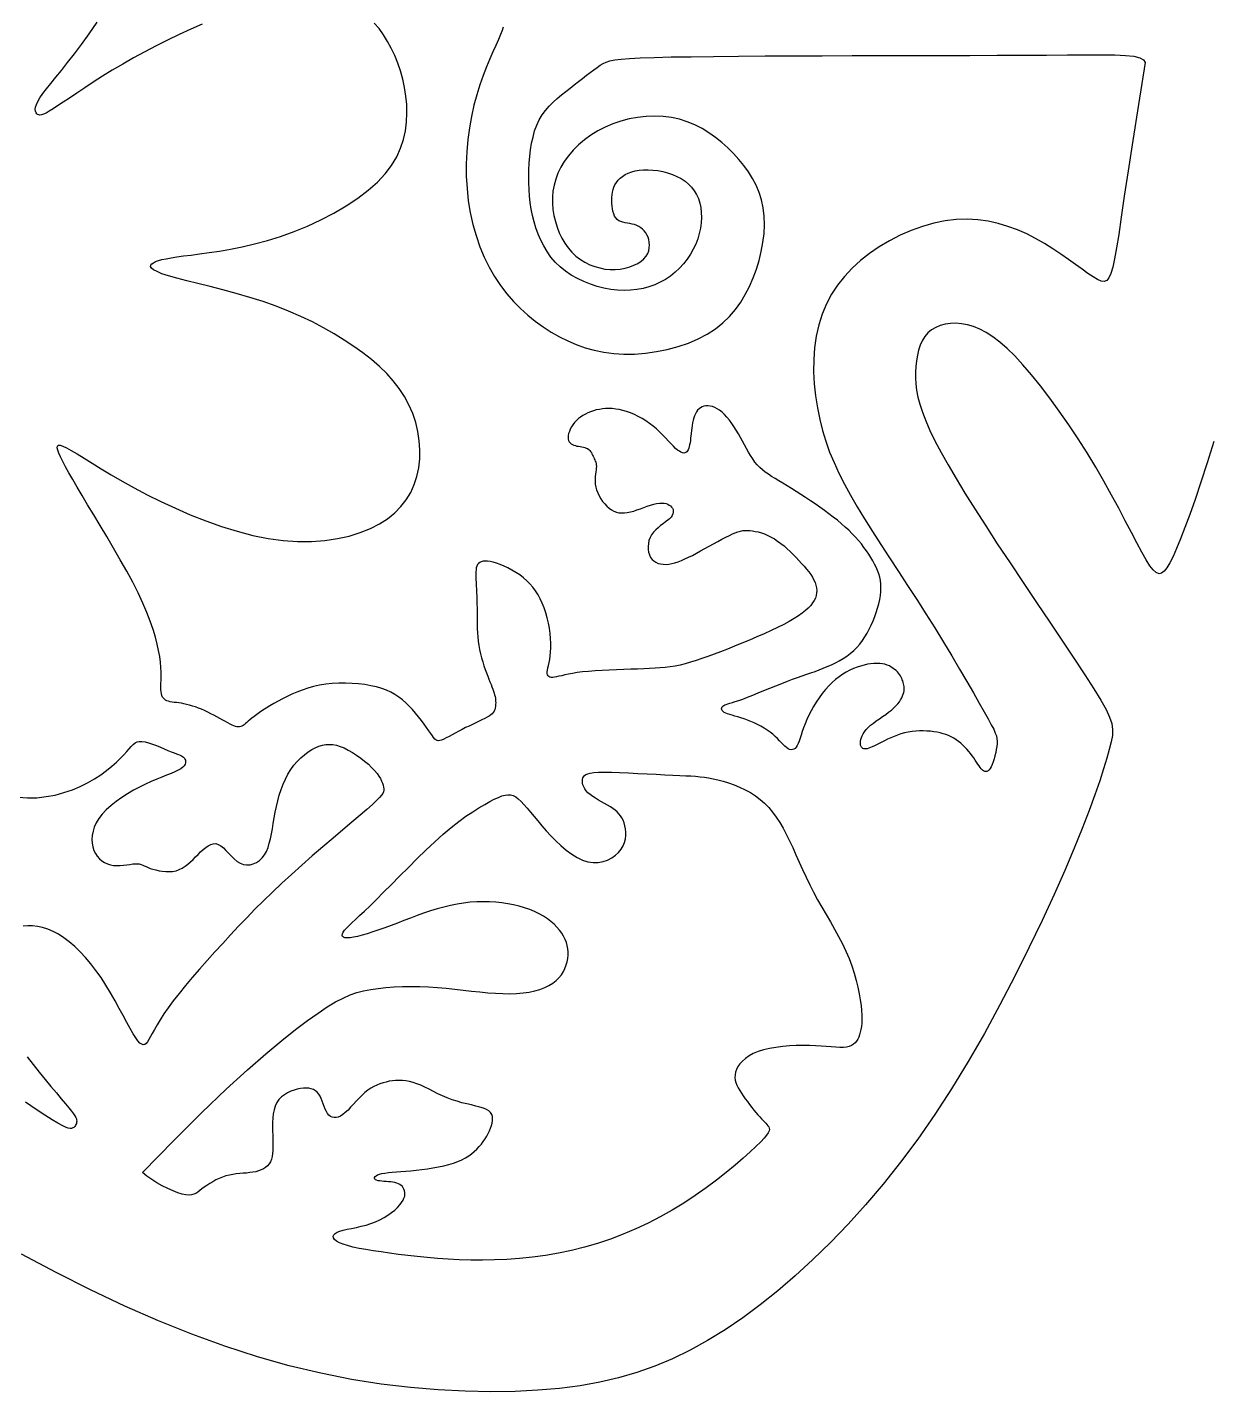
# Paper-space layout 'Layout1' of a CAD drawing. Header units: millimetres. Extents: x 76 to 198, y 127 to 164.
# Drawn here: x 91.36 to 101.45, y 126.83 to 138.44 of the extents above; entities that cross this region are included whole.
import ezdxf

# ---------------------------------------------------------------- set-up
doc = ezdxf.new("R2010")
doc.units = ezdxf.units.MM

psp = doc.layouts.get("Layout1")

# ---------------------------------------------------------------- linework, layer by layer
for points in [[(92.845, 138.468), (92.749, 138.425), (92.651, 138.379), (92.552, 138.332), (92.454, 138.282), (92.357, 138.231), (92.262, 138.18), (92.17, 138.128), (92.082, 138.075), (91.998, 138.024), (91.92, 137.974), (91.847, 137.926), (91.779, 137.881), (91.718, 137.839), (91.664, 137.803), (91.617, 137.771), (91.578, 137.746), (91.545, 137.726), (91.519, 137.711), (91.498, 137.701), (91.481, 137.696), (91.467, 137.694), (91.457, 137.695), (91.447, 137.699), (91.439, 137.705), (91.433, 137.714), (91.429, 137.726), (91.427, 137.742), (91.43, 137.76), (91.437, 137.783), (91.449, 137.809), (91.467, 137.84), (91.491, 137.876), (91.522, 137.916), (91.559, 137.962), (91.601, 138.015), (91.649, 138.074), (91.701, 138.14), (91.759, 138.214), (91.82, 138.295), (91.886, 138.385), (91.954, 138.483)], [(100.865, 138.141), (100.807, 137.784), (100.759, 137.478), (100.719, 137.219), (100.687, 137.003), (100.66, 136.824), (100.639, 136.679), (100.62, 136.563), (100.604, 136.47), (100.588, 136.399), (100.572, 136.345), (100.556, 136.308), (100.537, 136.286), (100.515, 136.278), (100.489, 136.282), (100.458, 136.295), (100.421, 136.318), (100.378, 136.347), (100.329, 136.383), (100.273, 136.423), (100.213, 136.466), (100.148, 136.51), (100.08, 136.556), (100.008, 136.6), (99.933, 136.643), (99.857, 136.682), (99.778, 136.717), (99.697, 136.747), (99.613, 136.772), (99.528, 136.791), (99.44, 136.803), (99.35, 136.808), (99.258, 136.805), (99.163, 136.794), (99.067, 136.774), (98.971, 136.747), (98.875, 136.712), (98.781, 136.672), (98.69, 136.625), (98.603, 136.573), (98.52, 136.517), (98.443, 136.456), (98.372, 136.391), (98.307, 136.321), (98.249, 136.247), (98.198, 136.169), (98.154, 136.087), (98.117, 136), (98.088, 135.909), (98.067, 135.813), (98.053, 135.714), (98.046, 135.613), (98.045, 135.51), (98.05, 135.407), (98.061, 135.304), (98.077, 135.203), (98.097, 135.105), (98.121, 135.01), (98.149, 134.918), (98.181, 134.827), (98.219, 134.737), (98.26, 134.646), (98.307, 134.554), (98.359, 134.459), (98.416, 134.361), (98.479, 134.258), (98.546, 134.151), (98.617, 134.041), (98.691, 133.927), (98.767, 133.811), (98.844, 133.692), (98.922, 133.572), (98.999, 133.451), (99.075, 133.33), (99.148, 133.21), (99.219, 133.092), (99.286, 132.98), (99.348, 132.874), (99.404, 132.777), (99.453, 132.691), (99.495, 132.617), (99.53, 132.556), (99.556, 132.507), (99.576, 132.468), (99.59, 132.436), (99.599, 132.411), (99.604, 132.388), (99.606, 132.368), (99.605, 132.346), (99.602, 132.322), (99.598, 132.297), (99.593, 132.27), (99.587, 132.243), (99.58, 132.216), (99.572, 132.191), (99.564, 132.169), (99.555, 132.149), (99.546, 132.134), (99.537, 132.122), (99.528, 132.114), (99.519, 132.109), (99.509, 132.108), (99.5, 132.109), (99.49, 132.114), (99.481, 132.121), (99.471, 132.131), (99.462, 132.142), (99.452, 132.156), (99.441, 132.171), (99.431, 132.188), (99.419, 132.205), (99.407, 132.224), (99.394, 132.242), (99.38, 132.261), (99.365, 132.28), (99.349, 132.298), (99.332, 132.316), (99.314, 132.333), (99.296, 132.349), (99.277, 132.365), (99.257, 132.379), (99.236, 132.392), (99.215, 132.403), (99.193, 132.414), (99.17, 132.423), (99.146, 132.43), (99.121, 132.437), (99.095, 132.443), (99.067, 132.447), (99.038, 132.451), (99.008, 132.453), (98.977, 132.454), (98.946, 132.454), (98.914, 132.452), (98.882, 132.449), (98.85, 132.444), (98.819, 132.438), (98.788, 132.429), (98.758, 132.419), (98.729, 132.408), (98.701, 132.395), (98.674, 132.383), (98.648, 132.37), (98.624, 132.358), (98.602, 132.347), (98.581, 132.336), (98.562, 132.327), (98.544, 132.319), (98.528, 132.312), (98.514, 132.307), (98.501, 132.303), (98.49, 132.301), (98.479, 132.301), (98.471, 132.302), (98.463, 132.305), (98.457, 132.309), (98.451, 132.316), (98.448, 132.323), (98.445, 132.332), (98.443, 132.343), (98.443, 132.355), (98.444, 132.368), (98.447, 132.382), (98.451, 132.397), (98.457, 132.413), (98.466, 132.43), (98.477, 132.447), (98.491, 132.465), (98.509, 132.483), (98.529, 132.502), (98.553, 132.52), (98.578, 132.539), (98.605, 132.558), (98.631, 132.576), (98.658, 132.595), (98.683, 132.614), (98.706, 132.632), (98.727, 132.65), (98.745, 132.668), (98.761, 132.686), (98.774, 132.703), (98.785, 132.72), (98.794, 132.736), (98.801, 132.752), (98.807, 132.767), (98.811, 132.781), (98.814, 132.795), (98.815, 132.808), (98.815, 132.82), (98.814, 132.832), (98.813, 132.844), (98.81, 132.856), (98.807, 132.867), (98.803, 132.879), (98.799, 132.89), (98.795, 132.901), (98.789, 132.912), (98.783, 132.923), (98.775, 132.934), (98.767, 132.945), (98.757, 132.956), (98.746, 132.967), (98.734, 132.978), (98.72, 132.988), (98.705, 132.998), (98.689, 133.007), (98.67, 133.014), (98.651, 133.021), (98.63, 133.025), (98.607, 133.028), (98.582, 133.029), (98.557, 133.028), (98.53, 133.025), (98.502, 133.021), (98.474, 133.014), (98.444, 133.006), (98.414, 132.996), (98.384, 132.984), (98.354, 132.97), (98.323, 132.954), (98.293, 132.936), (98.262, 132.915), (98.232, 132.892), (98.203, 132.866), (98.174, 132.838), (98.146, 132.806), (98.118, 132.773), (98.092, 132.737), (98.068, 132.7), (98.044, 132.662), (98.023, 132.624), (98.004, 132.587), (97.987, 132.55), (97.972, 132.514), (97.96, 132.48), (97.949, 132.448), (97.939, 132.419), (97.931, 132.392), (97.922, 132.368), (97.914, 132.346), (97.906, 132.329), (97.897, 132.315), (97.887, 132.305), (97.876, 132.298), (97.865, 132.295), (97.853, 132.294), (97.841, 132.297), (97.828, 132.303), (97.815, 132.312), (97.801, 132.324), (97.786, 132.338), (97.771, 132.353), (97.755, 132.371), (97.737, 132.389), (97.718, 132.407), (97.697, 132.426), (97.675, 132.444), (97.651, 132.462), (97.624, 132.478), (97.597, 132.494), (97.569, 132.509), (97.54, 132.522), (97.511, 132.535), (97.482, 132.546), (97.454, 132.556), (97.427, 132.565), (97.4, 132.573), (97.376, 132.58), (97.353, 132.587), (97.332, 132.593), (97.314, 132.599), (97.298, 132.605), (97.285, 132.612), (97.275, 132.619), (97.268, 132.627), (97.264, 132.635), (97.263, 132.643), (97.264, 132.651), (97.268, 132.658), (97.273, 132.665), (97.281, 132.671), (97.29, 132.676), (97.302, 132.68), (97.316, 132.685), (97.333, 132.69), (97.354, 132.696), (97.379, 132.704), (97.409, 132.713), (97.443, 132.725), (97.483, 132.74), (97.527, 132.758), (97.574, 132.777), (97.623, 132.797), (97.674, 132.818), (97.724, 132.839), (97.774, 132.859), (97.822, 132.877), (97.866, 132.894), (97.908, 132.909), (97.948, 132.923), (97.986, 132.936), (98.022, 132.949), (98.057, 132.961), (98.092, 132.974), (98.126, 132.987), (98.161, 133.001), (98.196, 133.016), (98.23, 133.033), (98.263, 133.051), (98.296, 133.07), (98.327, 133.091), (98.357, 133.114), (98.386, 133.138), (98.412, 133.165), (98.437, 133.193), (98.46, 133.223), (98.481, 133.254), (98.5, 133.287), (98.518, 133.321), (98.535, 133.355), (98.551, 133.391), (98.565, 133.427), (98.578, 133.463), (98.589, 133.499), (98.599, 133.536), (98.607, 133.571), (98.613, 133.606), (98.616, 133.64), (98.617, 133.673), (98.616, 133.704), (98.613, 133.734), (98.607, 133.763), (98.599, 133.792), (98.589, 133.819), (98.577, 133.847), (98.563, 133.874), (98.548, 133.902), (98.532, 133.93), (98.514, 133.958), (98.494, 133.987), (98.473, 134.016), (98.451, 134.045), (98.427, 134.074), (98.401, 134.103), (98.373, 134.132), (98.344, 134.161), (98.313, 134.189), (98.281, 134.217), (98.247, 134.246), (98.212, 134.274), (98.175, 134.302), (98.137, 134.329), (98.098, 134.357), (98.058, 134.385), (98.018, 134.413), (97.977, 134.44), (97.936, 134.466), (97.896, 134.492), (97.857, 134.517), (97.819, 134.54), (97.783, 134.562), (97.749, 134.582), (97.718, 134.601), (97.688, 134.619), (97.66, 134.638), (97.634, 134.656), (97.61, 134.675), (97.587, 134.696), (97.566, 134.718), (97.546, 134.742), (97.527, 134.769), (97.509, 134.797), (97.492, 134.826), (97.475, 134.857), (97.458, 134.888), (97.441, 134.919), (97.424, 134.951), (97.406, 134.982), (97.387, 135.013), (97.368, 135.043), (97.349, 135.071), (97.329, 135.098), (97.308, 135.123), (97.288, 135.145), (97.267, 135.165), (97.246, 135.182), (97.225, 135.195), (97.204, 135.206), (97.184, 135.213), (97.165, 135.218), (97.146, 135.22), (97.128, 135.22), (97.112, 135.217), (97.097, 135.212), (97.083, 135.204), (97.071, 135.194), (97.059, 135.182), (97.049, 135.168), (97.041, 135.153), (97.033, 135.136), (97.026, 135.117), (97.021, 135.097), (97.016, 135.075), (97.012, 135.053), (97.009, 135.031), (97.006, 135.009), (97.004, 134.986), (97.001, 134.964), (96.999, 134.944), (96.997, 134.924), (96.994, 134.905), (96.991, 134.888), (96.988, 134.873), (96.984, 134.859), (96.979, 134.847), (96.973, 134.837), (96.967, 134.828), (96.959, 134.823), (96.951, 134.819), (96.941, 134.818), (96.93, 134.82), (96.917, 134.825), (96.904, 134.833), (96.888, 134.844), (96.871, 134.858), (96.853, 134.876), (96.833, 134.897), (96.811, 134.92), (96.788, 134.945), (96.763, 134.971), (96.737, 134.997), (96.71, 135.023), (96.681, 135.047), (96.65, 135.071), (96.619, 135.092), (96.586, 135.112), (96.554, 135.13), (96.521, 135.146), (96.488, 135.16), (96.455, 135.172), (96.423, 135.181), (96.392, 135.188), (96.362, 135.193), (96.332, 135.196), (96.304, 135.197), (96.276, 135.197), (96.249, 135.194), (96.223, 135.19), (96.197, 135.185), (96.173, 135.178), (96.149, 135.17), (96.126, 135.161), (96.104, 135.15), (96.083, 135.138), (96.063, 135.125), (96.045, 135.111), (96.028, 135.095), (96.012, 135.077), (95.998, 135.059), (95.986, 135.04), (95.976, 135.021), (95.968, 135.002), (95.962, 134.984), (95.958, 134.967), (95.957, 134.951), (95.958, 134.937), (95.962, 134.925), (95.967, 134.914), (95.975, 134.905), (95.984, 134.898), (95.995, 134.891), (96.006, 134.886), (96.019, 134.882), (96.032, 134.878), (96.046, 134.876), (96.06, 134.873), (96.074, 134.871), (96.087, 134.868), (96.1, 134.865), (96.112, 134.861), (96.123, 134.856), (96.133, 134.849), (96.141, 134.841), (96.148, 134.832), (96.155, 134.822), (96.16, 134.812), (96.166, 134.801), (96.17, 134.791), (96.175, 134.78), (96.18, 134.77), (96.184, 134.76), (96.188, 134.75), (96.192, 134.74), (96.195, 134.73), (96.197, 134.718), (96.198, 134.705), (96.197, 134.691), (96.196, 134.675), (96.193, 134.658), (96.191, 134.64), (96.188, 134.62), (96.187, 134.599), (96.187, 134.576), (96.188, 134.553), (96.192, 134.529), (96.199, 134.504), (96.209, 134.479), (96.221, 134.454), (96.236, 134.429), (96.251, 134.406), (96.269, 134.385), (96.287, 134.365), (96.306, 134.348), (96.326, 134.335), (96.347, 134.324), (96.368, 134.316), (96.389, 134.311), (96.412, 134.309), (96.436, 134.309), (96.461, 134.312), (96.487, 134.317), (96.515, 134.325), (96.543, 134.334), (96.573, 134.344), (96.602, 134.355), (96.63, 134.366), (96.658, 134.375), (96.685, 134.383), (96.71, 134.389), (96.734, 134.392), (96.755, 134.393), (96.774, 134.392), (96.79, 134.388), (96.805, 134.383), (96.818, 134.376), (96.829, 134.368), (96.838, 134.358), (96.845, 134.348), (96.85, 134.337), (96.852, 134.326), (96.852, 134.314), (96.849, 134.301), (96.843, 134.288), (96.833, 134.274), (96.821, 134.26), (96.805, 134.246), (96.786, 134.232), (96.765, 134.217), (96.744, 134.201), (96.722, 134.183), (96.702, 134.165), (96.683, 134.145), (96.667, 134.123), (96.654, 134.1), (96.645, 134.075), (96.64, 134.049), (96.637, 134.023), (96.638, 133.998), (96.642, 133.974), (96.649, 133.951), (96.658, 133.931), (96.671, 133.914), (96.686, 133.9), (96.703, 133.889), (96.722, 133.88), (96.744, 133.875), (96.766, 133.872), (96.79, 133.871), (96.814, 133.873), (96.84, 133.878), (96.866, 133.884), (96.893, 133.893), (96.922, 133.904), (96.951, 133.917), (96.982, 133.932), (97.015, 133.948), (97.049, 133.966), (97.084, 133.985), (97.121, 134.005), (97.158, 134.026), (97.195, 134.046), (97.231, 134.066), (97.266, 134.085), (97.299, 134.102), (97.329, 134.117), (97.355, 134.13), (97.379, 134.14), (97.401, 134.148), (97.422, 134.154), (97.442, 134.158), (97.461, 134.16), (97.481, 134.16), (97.502, 134.159), (97.525, 134.156), (97.549, 134.152), (97.574, 134.147), (97.601, 134.139), (97.628, 134.13), (97.656, 134.118), (97.684, 134.104), (97.712, 134.088), (97.739, 134.07), (97.767, 134.05), (97.794, 134.028), (97.82, 134.004), (97.846, 133.98), (97.872, 133.955), (97.896, 133.929), (97.92, 133.904), (97.942, 133.879), (97.964, 133.855), (97.984, 133.831), (98.003, 133.807), (98.02, 133.784), (98.035, 133.761), (98.047, 133.738), (98.057, 133.716), (98.065, 133.694), (98.069, 133.672), (98.071, 133.65), (98.07, 133.628), (98.066, 133.607), (98.06, 133.585), (98.049, 133.564), (98.036, 133.543), (98.02, 133.521), (98, 133.5), (97.976, 133.478), (97.948, 133.456), (97.916, 133.433), (97.879, 133.41), (97.837, 133.386), (97.791, 133.361), (97.739, 133.335), (97.683, 133.308), (97.624, 133.281), (97.562, 133.254), (97.499, 133.227), (97.436, 133.2), (97.373, 133.175), (97.313, 133.15), (97.254, 133.128), (97.199, 133.106), (97.146, 133.087), (97.095, 133.069), (97.046, 133.052), (96.999, 133.038), (96.954, 133.025), (96.91, 133.015), (96.868, 133.006), (96.826, 132.999), (96.784, 132.994), (96.741, 132.99), (96.697, 132.987), (96.65, 132.985), (96.601, 132.983), (96.548, 132.981), (96.491, 132.979), (96.432, 132.977), (96.37, 132.975), (96.308, 132.972), (96.247, 132.969), (96.188, 132.966), (96.132, 132.961), (96.081, 132.956), (96.035, 132.95), (95.995, 132.944), (95.96, 132.937), (95.929, 132.93), (95.903, 132.924), (95.88, 132.919), (95.859, 132.914), (95.842, 132.911), (95.827, 132.91), (95.813, 132.91), (95.802, 132.912), (95.794, 132.917), (95.787, 132.923), (95.782, 132.932), (95.78, 132.943), (95.78, 132.956), (95.782, 132.972), (95.786, 132.991), (95.79, 133.012), (95.796, 133.036), (95.801, 133.063), (95.806, 133.093), (95.809, 133.125), (95.811, 133.161), (95.811, 133.2), (95.809, 133.241), (95.805, 133.284), (95.798, 133.328), (95.79, 133.372), (95.78, 133.416), (95.768, 133.459), (95.754, 133.501), (95.738, 133.54), (95.721, 133.577), (95.702, 133.612), (95.681, 133.645), (95.658, 133.676), (95.633, 133.705), (95.606, 133.732), (95.577, 133.758), (95.546, 133.781), (95.513, 133.803), (95.48, 133.823), (95.446, 133.841), (95.413, 133.856), (95.38, 133.87), (95.35, 133.881), (95.321, 133.889), (95.296, 133.895), (95.273, 133.898), (95.252, 133.899), (95.235, 133.898), (95.219, 133.894), (95.207, 133.888), (95.196, 133.88), (95.188, 133.869), (95.182, 133.857), (95.177, 133.842), (95.175, 133.826), (95.173, 133.808), (95.173, 133.788), (95.173, 133.766), (95.174, 133.742), (95.176, 133.717), (95.177, 133.69), (95.178, 133.661), (95.179, 133.632), (95.18, 133.601), (95.181, 133.569), (95.182, 133.536), (95.183, 133.502), (95.183, 133.468), (95.184, 133.433), (95.184, 133.397), (95.184, 133.362), (95.185, 133.326), (95.187, 133.29), (95.189, 133.254), (95.193, 133.218), (95.198, 133.182), (95.205, 133.146), (95.213, 133.111), (95.222, 133.076), (95.232, 133.042), (95.242, 133.009), (95.253, 132.978), (95.264, 132.948), (95.274, 132.921), (95.284, 132.895), (95.293, 132.871), (95.302, 132.849), (95.31, 132.829), (95.317, 132.81), (95.323, 132.792), (95.328, 132.776), (95.333, 132.76), (95.336, 132.746), (95.339, 132.732), (95.34, 132.719), (95.341, 132.706), (95.342, 132.694), (95.341, 132.683), (95.341, 132.672), (95.34, 132.661), (95.338, 132.651), (95.336, 132.641), (95.332, 132.631), (95.328, 132.621), (95.321, 132.611), (95.312, 132.601), (95.301, 132.591), (95.286, 132.581), (95.269, 132.57), (95.248, 132.559), (95.225, 132.548), (95.2, 132.536), (95.173, 132.523), (95.145, 132.51), (95.115, 132.496), (95.086, 132.482), (95.056, 132.466), (95.027, 132.451), (94.998, 132.435), (94.971, 132.42), (94.945, 132.406), (94.921, 132.394), (94.9, 132.384), (94.882, 132.376), (94.867, 132.372), (94.854, 132.37), (94.843, 132.372), (94.833, 132.377), (94.824, 132.385), (94.814, 132.397), (94.803, 132.413), (94.789, 132.433), (94.773, 132.456), (94.754, 132.483), (94.734, 132.512), (94.711, 132.542), (94.686, 132.574), (94.66, 132.605), (94.633, 132.636), (94.606, 132.666), (94.577, 132.694), (94.548, 132.719), (94.517, 132.742), (94.485, 132.764), (94.451, 132.783), (94.413, 132.8), (94.373, 132.815), (94.329, 132.828), (94.281, 132.839), (94.23, 132.848), (94.176, 132.855), (94.121, 132.859), (94.064, 132.861), (94.008, 132.861), (93.951, 132.858), (93.897, 132.852), (93.844, 132.843), (93.793, 132.831), (93.744, 132.818), (93.697, 132.802), (93.652, 132.785), (93.609, 132.767), (93.568, 132.748), (93.529, 132.728), (93.491, 132.708), (93.455, 132.688), (93.422, 132.668), (93.39, 132.649), (93.361, 132.63), (93.334, 132.612), (93.31, 132.594), (93.288, 132.578), (93.269, 132.563), (93.252, 132.549), (93.238, 132.537), (93.225, 132.525), (93.214, 132.516), (93.203, 132.507), (93.194, 132.5), (93.184, 132.495), (93.174, 132.491), (93.164, 132.489), (93.154, 132.489), (93.142, 132.49), (93.13, 132.493), (93.116, 132.497), (93.101, 132.504), (93.083, 132.512), (93.064, 132.522), (93.043, 132.533), (93.021, 132.546), (92.997, 132.559), (92.972, 132.573), (92.946, 132.587), (92.92, 132.601), (92.893, 132.614), (92.867, 132.627), (92.84, 132.638), (92.814, 132.649), (92.789, 132.658), (92.763, 132.666), (92.738, 132.674), (92.714, 132.68), (92.691, 132.685), (92.669, 132.689), (92.648, 132.692), (92.627, 132.695), (92.608, 132.697), (92.591, 132.7), (92.574, 132.703), (92.56, 132.706), (92.546, 132.71), (92.535, 132.716), (92.525, 132.723), (92.516, 132.732), (92.509, 132.742), (92.504, 132.755), (92.5, 132.77), (92.497, 132.788), (92.495, 132.808), (92.495, 132.831), (92.495, 132.857), (92.496, 132.887), (92.496, 132.919), (92.496, 132.955), (92.494, 132.995), (92.491, 133.039), (92.485, 133.086), (92.476, 133.138), (92.464, 133.193), (92.449, 133.253), (92.429, 133.318), (92.405, 133.388), (92.376, 133.462), (92.342, 133.542), (92.302, 133.628), (92.255, 133.719), (92.204, 133.814), (92.15, 133.911), (92.093, 134.01), (92.035, 134.107), (91.979, 134.203), (91.924, 134.294), (91.872, 134.379), (91.825, 134.458), (91.783, 134.529), (91.745, 134.594), (91.712, 134.651), (91.684, 134.702), (91.66, 134.747), (91.641, 134.785), (91.627, 134.817), (91.618, 134.843), (91.613, 134.863), (91.615, 134.877), (91.623, 134.884), (91.638, 134.884), (91.661, 134.877), (91.693, 134.862), (91.733, 134.84), (91.783, 134.811), (91.842, 134.774), (91.91, 134.732), (91.987, 134.685), (92.073, 134.633), (92.167, 134.579), (92.269, 134.522), (92.378, 134.464), (92.495, 134.406), (92.618, 134.349), (92.745, 134.294), (92.876, 134.242), (93.009, 134.194), (93.143, 134.153), (93.276, 134.118), (93.406, 134.092), (93.534, 134.075), (93.657, 134.066), (93.776, 134.067), (93.889, 134.075), (93.996, 134.09), (94.097, 134.112), (94.19, 134.141), (94.276, 134.175), (94.353, 134.215), (94.422, 134.259), (94.483, 134.309), (94.536, 134.363), (94.581, 134.421), (94.619, 134.484), (94.649, 134.55), (94.672, 134.62), (94.687, 134.693), (94.696, 134.768), (94.698, 134.845), (94.692, 134.923), (94.68, 135.002), (94.662, 135.079), (94.636, 135.155), (94.604, 135.228), (94.566, 135.299), (94.522, 135.367), (94.471, 135.432), (94.415, 135.494), (94.353, 135.555), (94.286, 135.614), (94.213, 135.671), (94.136, 135.726), (94.054, 135.78), (93.968, 135.833), (93.877, 135.885), (93.783, 135.934), (93.684, 135.981), (93.581, 136.026), (93.474, 136.068), (93.364, 136.107), (93.251, 136.143), (93.136, 136.177), (93.023, 136.207), (92.914, 136.235), (92.81, 136.261), (92.715, 136.284), (92.631, 136.306), (92.56, 136.326), (92.504, 136.344), (92.462, 136.362), (92.433, 136.377), (92.415, 136.392), (92.408, 136.405), (92.409, 136.417), (92.417, 136.428), (92.431, 136.438), (92.45, 136.447), (92.474, 136.456), (92.503, 136.464), (92.539, 136.471), (92.581, 136.479), (92.63, 136.487), (92.686, 136.495), (92.751, 136.503), (92.824, 136.513), (92.905, 136.524), (92.993, 136.537), (93.087, 136.553), (93.187, 136.572), (93.292, 136.597), (93.401, 136.626), (93.513, 136.661), (93.627, 136.703), (93.742, 136.75), (93.855, 136.803), (93.965, 136.86), (94.07, 136.922), (94.169, 136.987), (94.258, 137.054), (94.336, 137.123), (94.402, 137.194), (94.456, 137.266), (94.5, 137.339), (94.533, 137.412), (94.558, 137.486), (94.574, 137.561), (94.584, 137.635), (94.587, 137.709), (94.585, 137.783), (94.578, 137.856), (94.567, 137.929), (94.552, 137.999), (94.532, 138.069), (94.51, 138.136), (94.483, 138.2), (94.454, 138.262), (94.422, 138.321), (94.388, 138.377), (94.35, 138.429), (94.309, 138.477)], [(95.405, 138.443), (95.396, 138.413), (95.383, 138.378), (95.365, 138.336), (95.343, 138.287), (95.318, 138.232), (95.291, 138.171), (95.263, 138.104), (95.234, 138.03), (95.206, 137.952), (95.18, 137.867), (95.156, 137.778), (95.136, 137.683), (95.119, 137.586), (95.105, 137.485), (95.096, 137.382), (95.091, 137.278), (95.092, 137.173), (95.098, 137.069), (95.109, 136.965), (95.126, 136.864), (95.148, 136.764), (95.176, 136.668), (95.208, 136.574), (95.245, 136.485), (95.287, 136.399), (95.333, 136.319), (95.382, 136.243), (95.436, 136.173), (95.492, 136.107), (95.552, 136.047), (95.614, 135.99), (95.678, 135.939), (95.745, 135.891), (95.813, 135.847), (95.883, 135.808), (95.954, 135.772), (96.027, 135.741), (96.103, 135.714), (96.18, 135.693), (96.261, 135.676), (96.345, 135.665), (96.432, 135.66), (96.522, 135.661), (96.615, 135.668), (96.708, 135.681), (96.801, 135.7), (96.892, 135.724), (96.98, 135.754), (97.063, 135.789), (97.14, 135.83), (97.21, 135.875), (97.273, 135.926), (97.329, 135.98), (97.38, 136.039), (97.425, 136.102), (97.464, 136.168), (97.5, 136.236), (97.531, 136.308), (97.558, 136.382), (97.581, 136.457), (97.6, 136.534), (97.614, 136.61), (97.624, 136.686), (97.627, 136.761), (97.625, 136.834), (97.617, 136.904), (97.603, 136.972), (97.582, 137.036), (97.557, 137.097), (97.526, 137.155), (97.491, 137.212), (97.451, 137.265), (97.409, 137.317), (97.363, 137.367), (97.315, 137.415), (97.264, 137.461), (97.21, 137.504), (97.155, 137.543), (97.096, 137.579), (97.035, 137.611), (96.971, 137.637), (96.905, 137.658), (96.836, 137.673), (96.766, 137.682), (96.694, 137.685), (96.621, 137.682), (96.548, 137.674), (96.477, 137.661), (96.406, 137.643), (96.338, 137.619), (96.273, 137.591), (96.21, 137.559), (96.152, 137.522), (96.097, 137.483), (96.046, 137.44), (96.001, 137.395), (95.96, 137.348), (95.925, 137.3), (95.895, 137.25), (95.871, 137.2), (95.852, 137.149), (95.838, 137.098), (95.829, 137.046), (95.825, 136.994), (95.825, 136.942), (95.829, 136.89), (95.837, 136.839), (95.849, 136.788), (95.864, 136.739), (95.882, 136.691), (95.904, 136.646), (95.93, 136.603), (95.958, 136.563), (95.99, 136.527), (96.024, 136.494), (96.062, 136.466), (96.101, 136.442), (96.142, 136.421), (96.184, 136.405), (96.227, 136.393), (96.271, 136.384), (96.315, 136.38), (96.358, 136.38), (96.401, 136.384), (96.442, 136.392), (96.481, 136.402), (96.517, 136.416), (96.549, 136.432), (96.578, 136.45), (96.601, 136.47), (96.62, 136.492), (96.634, 136.515), (96.643, 136.539), (96.648, 136.564), (96.65, 136.588), (96.648, 136.612), (96.643, 136.634), (96.637, 136.656), (96.628, 136.675), (96.617, 136.693), (96.604, 136.709), (96.59, 136.723), (96.575, 136.735), (96.558, 136.746), (96.541, 136.755), (96.522, 136.762), (96.502, 136.767), (96.482, 136.771), (96.462, 136.774), (96.442, 136.778), (96.424, 136.782), (96.406, 136.788), (96.389, 136.795), (96.375, 136.806), (96.363, 136.819), (96.353, 136.835), (96.345, 136.854), (96.339, 136.875), (96.334, 136.897), (96.331, 136.92), (96.33, 136.944), (96.329, 136.968), (96.33, 136.992), (96.331, 137.015), (96.335, 137.037), (96.34, 137.06), (96.347, 137.081), (96.356, 137.101), (96.368, 137.121), (96.382, 137.139), (96.4, 137.156), (96.42, 137.172), (96.443, 137.187), (96.469, 137.199), (96.498, 137.21), (96.529, 137.218), (96.563, 137.224), (96.599, 137.227), (96.638, 137.228), (96.679, 137.226), (96.721, 137.221), (96.763, 137.213), (96.804, 137.202), (96.845, 137.189), (96.883, 137.172), (96.919, 137.153), (96.952, 137.131), (96.982, 137.107), (97.008, 137.079), (97.03, 137.05), (97.049, 137.017), (97.065, 136.983), (97.077, 136.945), (97.085, 136.906), (97.09, 136.865), (97.091, 136.822), (97.089, 136.777), (97.083, 136.732), (97.073, 136.687), (97.06, 136.641), (97.043, 136.596), (97.022, 136.552), (96.997, 136.509), (96.97, 136.467), (96.939, 136.428), (96.905, 136.391), (96.867, 136.356), (96.828, 136.324), (96.785, 136.296), (96.741, 136.271), (96.694, 136.25), (96.645, 136.232), (96.595, 136.219), (96.543, 136.209), (96.489, 136.204), (96.434, 136.202), (96.378, 136.204), (96.32, 136.211), (96.262, 136.222), (96.204, 136.236), (96.147, 136.255), (96.09, 136.277), (96.036, 136.303), (95.983, 136.333), (95.934, 136.367), (95.889, 136.403), (95.848, 136.443), (95.812, 136.486), (95.779, 136.532), (95.75, 136.58), (95.725, 136.629), (95.703, 136.68), (95.684, 136.733), (95.668, 136.786), (95.655, 136.84), (95.644, 136.894), (95.636, 136.949), (95.63, 137.004), (95.626, 137.06), (95.623, 137.116), (95.623, 137.172), (95.624, 137.229), (95.627, 137.286), (95.631, 137.343), (95.638, 137.399), (95.647, 137.454), (95.659, 137.507), (95.673, 137.559), (95.691, 137.607), (95.712, 137.653), (95.737, 137.695), (95.766, 137.733), (95.797, 137.769), (95.83, 137.803), (95.865, 137.835), (95.901, 137.865), (95.937, 137.894), (95.974, 137.923), (96.01, 137.951), (96.046, 137.979), (96.08, 138.006), (96.113, 138.032), (96.145, 138.056), (96.176, 138.079), (96.204, 138.099), (96.23, 138.117), (96.255, 138.132), (96.281, 138.145), (96.313, 138.155), (96.354, 138.164), (96.408, 138.17), (96.479, 138.176), (96.571, 138.181), (96.689, 138.184), (96.833, 138.188), (97.003, 138.19), (97.195, 138.193), (97.406, 138.195), (97.633, 138.197), (97.871, 138.198), (98.119, 138.199), (98.372, 138.2), (98.627, 138.201), (98.881, 138.201), (99.131, 138.202), (99.374, 138.202), (99.606, 138.203), (99.823, 138.203), (100.024, 138.204), (100.204, 138.205), (100.361, 138.206), (100.495, 138.206), (100.607, 138.205), (100.697, 138.201), (100.767, 138.194), (100.818, 138.182), (100.85, 138.165), (100.865, 138.141)], [(101.448, 134.917), (101.39, 134.734), (101.337, 134.57), (101.288, 134.424), (101.243, 134.295), (101.202, 134.184), (101.165, 134.088), (101.131, 134.006), (101.101, 133.939), (101.074, 133.885), (101.049, 133.843), (101.026, 133.813), (101.004, 133.796), (100.982, 133.792), (100.959, 133.801), (100.933, 133.824), (100.905, 133.86), (100.873, 133.911), (100.836, 133.976), (100.794, 134.054), (100.747, 134.143), (100.695, 134.242), (100.639, 134.348), (100.579, 134.461), (100.514, 134.578), (100.444, 134.698), (100.371, 134.819), (100.294, 134.94), (100.215, 135.059), (100.134, 135.175), (100.054, 135.285), (99.975, 135.389), (99.898, 135.484), (99.825, 135.57), (99.755, 135.644), (99.69, 135.708), (99.627, 135.762), (99.568, 135.807), (99.512, 135.843), (99.457, 135.872), (99.405, 135.894), (99.354, 135.909), (99.303, 135.918), (99.255, 135.922), (99.208, 135.921), (99.163, 135.915), (99.121, 135.903), (99.083, 135.887), (99.048, 135.866), (99.017, 135.84), (98.991, 135.809), (98.969, 135.774), (98.952, 135.736), (98.938, 135.694), (98.927, 135.65), (98.919, 135.604), (98.914, 135.556), (98.912, 135.507), (98.912, 135.457), (98.915, 135.406), (98.921, 135.352), (98.932, 135.295), (98.948, 135.233), (98.97, 135.165), (98.998, 135.092), (99.034, 135.01), (99.077, 134.921), (99.129, 134.823), (99.189, 134.717), (99.256, 134.601), (99.332, 134.476), (99.416, 134.343), (99.508, 134.199), (99.607, 134.046), (99.715, 133.884), (99.827, 133.716), (99.941, 133.546), (100.053, 133.379), (100.161, 133.217), (100.262, 133.066), (100.352, 132.93), (100.428, 132.812), (100.487, 132.715), (100.532, 132.637), (100.562, 132.571), (100.58, 132.516), (100.587, 132.465), (100.585, 132.414), (100.575, 132.36), (100.559, 132.297), (100.538, 132.221), (100.511, 132.133), (100.478, 132.029), (100.437, 131.911), (100.388, 131.776), (100.329, 131.625), (100.261, 131.456), (100.181, 131.268), (100.09, 131.062), (99.988, 130.841), (99.876, 130.608), (99.756, 130.368), (99.629, 130.124), (99.497, 129.881), (99.359, 129.641), (99.218, 129.41), (99.075, 129.19), (98.93, 128.982), (98.784, 128.785), (98.636, 128.599), (98.487, 128.423), (98.338, 128.258), (98.188, 128.102), (98.039, 127.956), (97.889, 127.818), (97.74, 127.69), (97.591, 127.571), (97.442, 127.46), (97.293, 127.359), (97.144, 127.268), (96.995, 127.186), (96.845, 127.113), (96.694, 127.05), (96.542, 126.995), (96.387, 126.95), (96.226, 126.913), (96.059, 126.883), (95.885, 126.86), (95.701, 126.845), (95.506, 126.835), (95.3, 126.832), (95.082, 126.836), (94.853, 126.847), (94.616, 126.867), (94.369, 126.897), (94.115, 126.937), (93.854, 126.989), (93.587, 127.052), (93.316, 127.129), (93.039, 127.219), (92.759, 127.321), (92.475, 127.435), (92.188, 127.561), (91.897, 127.698), (91.605, 127.846), (91.31, 128.003)], [(91.28, 131.89), (91.361, 131.885), (91.441, 131.886), (91.52, 131.895), (91.596, 131.909), (91.671, 131.929), (91.742, 131.953), (91.809, 131.981), (91.872, 132.012), (91.93, 132.046), (91.984, 132.081), (92.033, 132.117), (92.077, 132.153), (92.117, 132.188), (92.151, 132.222), (92.18, 132.252), (92.205, 132.279), (92.225, 132.303), (92.243, 132.323), (92.259, 132.34), (92.275, 132.352), (92.292, 132.36), (92.311, 132.364), (92.334, 132.364), (92.36, 132.36), (92.39, 132.352), (92.423, 132.341), (92.457, 132.329), (92.491, 132.315), (92.524, 132.302), (92.555, 132.288), (92.583, 132.277), (92.607, 132.267), (92.627, 132.259), (92.644, 132.253), (92.658, 132.247), (92.669, 132.242), (92.679, 132.236), (92.686, 132.231), (92.693, 132.224), (92.699, 132.215), (92.703, 132.206), (92.705, 132.195), (92.705, 132.183), (92.701, 132.171), (92.694, 132.158), (92.682, 132.145), (92.664, 132.132), (92.642, 132.119), (92.614, 132.106), (92.581, 132.092), (92.544, 132.077), (92.504, 132.061), (92.46, 132.044), (92.413, 132.024), (92.364, 132.001), (92.314, 131.976), (92.263, 131.949), (92.212, 131.919), (92.162, 131.887), (92.115, 131.853), (92.071, 131.819), (92.031, 131.783), (91.997, 131.746), (91.968, 131.71), (91.946, 131.673), (91.929, 131.636), (91.918, 131.6), (91.911, 131.565), (91.909, 131.53), (91.911, 131.498), (91.917, 131.467), (91.926, 131.438), (91.939, 131.412), (91.954, 131.388), (91.972, 131.367), (91.993, 131.349), (92.016, 131.334), (92.04, 131.322), (92.066, 131.314), (92.093, 131.31), (92.122, 131.308), (92.15, 131.31), (92.178, 131.312), (92.205, 131.316), (92.231, 131.319), (92.255, 131.323), (92.276, 131.324), (92.295, 131.324), (92.311, 131.322), (92.326, 131.318), (92.34, 131.313), (92.354, 131.307), (92.369, 131.3), (92.386, 131.293), (92.405, 131.285), (92.427, 131.278), (92.452, 131.271), (92.479, 131.265), (92.507, 131.26), (92.537, 131.257), (92.566, 131.257), (92.595, 131.259), (92.624, 131.265), (92.65, 131.275), (92.676, 131.287), (92.7, 131.303), (92.724, 131.321), (92.746, 131.34), (92.768, 131.361), (92.79, 131.382), (92.811, 131.404), (92.833, 131.425), (92.854, 131.445), (92.876, 131.462), (92.897, 131.477), (92.919, 131.488), (92.94, 131.494), (92.962, 131.495), (92.983, 131.489), (93.004, 131.477), (93.026, 131.459), (93.048, 131.437), (93.071, 131.413), (93.094, 131.388), (93.118, 131.365), (93.143, 131.344), (93.169, 131.328), (93.196, 131.318), (93.224, 131.315), (93.253, 131.316), (93.28, 131.323), (93.307, 131.336), (93.332, 131.353), (93.355, 131.374), (93.375, 131.4), (93.392, 131.429), (93.406, 131.462), (93.417, 131.498), (93.427, 131.537), (93.435, 131.578), (93.443, 131.622), (93.451, 131.667), (93.459, 131.714), (93.468, 131.762), (93.478, 131.81), (93.489, 131.859), (93.502, 131.907), (93.517, 131.955), (93.534, 132.001), (93.554, 132.045), (93.575, 132.087), (93.599, 132.126), (93.626, 132.162), (93.654, 132.195), (93.684, 132.225), (93.715, 132.252), (93.746, 132.275), (93.777, 132.295), (93.808, 132.311), (93.838, 132.324), (93.868, 132.333), (93.898, 132.338), (93.928, 132.34), (93.958, 132.338), (93.989, 132.332), (94.02, 132.322), (94.054, 132.309), (94.088, 132.291), (94.124, 132.271), (94.159, 132.248), (94.194, 132.223), (94.227, 132.197), (94.259, 132.17), (94.287, 132.143), (94.312, 132.117), (94.333, 132.093), (94.349, 132.07), (94.362, 132.048), (94.372, 132.028), (94.379, 132.009), (94.385, 131.992), (94.388, 131.976), (94.39, 131.962), (94.39, 131.95), (94.388, 131.937), (94.383, 131.923), (94.372, 131.907), (94.354, 131.887), (94.328, 131.861), (94.293, 131.828), (94.246, 131.787), (94.188, 131.737), (94.119, 131.678), (94.042, 131.613), (93.959, 131.542), (93.871, 131.468), (93.782, 131.391), (93.693, 131.312), (93.606, 131.234), (93.523, 131.158), (93.444, 131.083), (93.368, 131.01), (93.295, 130.937), (93.225, 130.864), (93.156, 130.792), (93.088, 130.72), (93.021, 130.647), (92.954, 130.574), (92.888, 130.5), (92.823, 130.427), (92.762, 130.356), (92.703, 130.287), (92.649, 130.22), (92.6, 130.158), (92.556, 130.099), (92.519, 130.046), (92.488, 129.997), (92.462, 129.954), (92.44, 129.915), (92.422, 129.881), (92.407, 129.853), (92.393, 129.829), (92.381, 129.81), (92.369, 129.796), (92.357, 129.787), (92.345, 129.784), (92.332, 129.788), (92.317, 129.798), (92.3, 129.817), (92.281, 129.843), (92.259, 129.878), (92.234, 129.922), (92.206, 129.974), (92.175, 130.032), (92.141, 130.094), (92.105, 130.159), (92.067, 130.225), (92.027, 130.292), (91.986, 130.356), (91.943, 130.417), (91.899, 130.474), (91.854, 130.527), (91.808, 130.576), (91.762, 130.62), (91.716, 130.66), (91.67, 130.695), (91.624, 130.724), (91.578, 130.748), (91.533, 130.767), (91.489, 130.781), (91.446, 130.791), (91.404, 130.796), (91.363, 130.797), (91.324, 130.794)], [(92.339, 128.697), (92.608, 128.972), (92.844, 129.207), (93.051, 129.405), (93.231, 129.571), (93.388, 129.708), (93.523, 129.821), (93.64, 129.914), (93.742, 129.99), (93.831, 130.053), (93.91, 130.106), (93.98, 130.148), (94.044, 130.181), (94.104, 130.208), (94.162, 130.228), (94.219, 130.243), (94.279, 130.255), (94.342, 130.264), (94.408, 130.271), (94.478, 130.276), (94.549, 130.279), (94.622, 130.28), (94.697, 130.279), (94.771, 130.276), (94.846, 130.271), (94.92, 130.265), (94.994, 130.257), (95.066, 130.249), (95.137, 130.241), (95.206, 130.234), (95.274, 130.227), (95.339, 130.222), (95.402, 130.219), (95.462, 130.218), (95.52, 130.22), (95.575, 130.225), (95.626, 130.232), (95.674, 130.242), (95.718, 130.255), (95.759, 130.27), (95.795, 130.287), (95.827, 130.307), (95.855, 130.33), (95.879, 130.354), (95.9, 130.38), (95.917, 130.407), (95.931, 130.434), (95.942, 130.463), (95.95, 130.491), (95.955, 130.519), (95.958, 130.546), (95.958, 130.574), (95.956, 130.601), (95.95, 130.628), (95.943, 130.654), (95.932, 130.681), (95.919, 130.707), (95.903, 130.733), (95.884, 130.759), (95.862, 130.785), (95.838, 130.809), (95.811, 130.833), (95.781, 130.856), (95.748, 130.877), (95.712, 130.898), (95.673, 130.917), (95.632, 130.934), (95.588, 130.949), (95.542, 130.963), (95.494, 130.974), (95.445, 130.984), (95.394, 130.992), (95.342, 130.997), (95.289, 131), (95.235, 131.001), (95.18, 130.999), (95.125, 130.996), (95.069, 130.989), (95.013, 130.981), (94.957, 130.97), (94.9, 130.956), (94.843, 130.941), (94.786, 130.923), (94.729, 130.903), (94.673, 130.883), (94.617, 130.862), (94.561, 130.84), (94.506, 130.819), (94.452, 130.798), (94.398, 130.779), (94.347, 130.761), (94.297, 130.744), (94.25, 130.729), (94.207, 130.717), (94.167, 130.706), (94.133, 130.699), (94.103, 130.694), (94.079, 130.693), (94.06, 130.694), (94.047, 130.699), (94.04, 130.706), (94.037, 130.715), (94.039, 130.727), (94.046, 130.742), (94.057, 130.758), (94.073, 130.776), (94.093, 130.797), (94.118, 130.821), (94.149, 130.849), (94.184, 130.883), (94.226, 130.922), (94.274, 130.967), (94.328, 131.02), (94.389, 131.081), (94.455, 131.148), (94.525, 131.219), (94.599, 131.293), (94.674, 131.368), (94.749, 131.44), (94.823, 131.51), (94.895, 131.575), (94.964, 131.632), (95.028, 131.684), (95.089, 131.728), (95.146, 131.767), (95.199, 131.801), (95.248, 131.829), (95.291, 131.853), (95.33, 131.873), (95.365, 131.889), (95.395, 131.901), (95.422, 131.908), (95.446, 131.911), (95.469, 131.91), (95.491, 131.904), (95.512, 131.893), (95.534, 131.876), (95.558, 131.855), (95.582, 131.829), (95.609, 131.798), (95.637, 131.764), (95.668, 131.727), (95.7, 131.688), (95.735, 131.647), (95.772, 131.604), (95.812, 131.562), (95.854, 131.519), (95.897, 131.479), (95.942, 131.441), (95.988, 131.407), (96.034, 131.378), (96.08, 131.356), (96.126, 131.341), (96.171, 131.334), (96.214, 131.335), (96.255, 131.342), (96.293, 131.355), (96.329, 131.374), (96.36, 131.396), (96.387, 131.421), (96.41, 131.448), (96.426, 131.477), (96.438, 131.506), (96.446, 131.536), (96.449, 131.565), (96.449, 131.594), (96.446, 131.622), (96.441, 131.648), (96.434, 131.673), (96.425, 131.695), (96.415, 131.715), (96.403, 131.733), (96.39, 131.75), (96.375, 131.765), (96.357, 131.78), (96.338, 131.794), (96.317, 131.808), (96.293, 131.822), (96.268, 131.836), (96.242, 131.851), (96.216, 131.866), (96.19, 131.881), (96.167, 131.896), (96.145, 131.912), (96.126, 131.928), (96.111, 131.945), (96.099, 131.962), (96.09, 131.979), (96.084, 131.995), (96.081, 132.011), (96.08, 132.027), (96.081, 132.041), (96.084, 132.054), (96.088, 132.065), (96.096, 132.075), (96.107, 132.084), (96.124, 132.09), (96.146, 132.096), (96.177, 132.1), (96.217, 132.102), (96.266, 132.103), (96.326, 132.102), (96.395, 132.1), (96.47, 132.097), (96.549, 132.093), (96.629, 132.09), (96.707, 132.085), (96.781, 132.082), (96.848, 132.078), (96.907, 132.075), (96.958, 132.073), (97.002, 132.071), (97.042, 132.068), (97.08, 132.065), (97.116, 132.061), (97.152, 132.055), (97.19, 132.047), (97.232, 132.038), (97.276, 132.026), (97.322, 132.012), (97.369, 131.995), (97.416, 131.976), (97.463, 131.954), (97.508, 131.93), (97.551, 131.902), (97.591, 131.872), (97.628, 131.839), (97.663, 131.803), (97.696, 131.764), (97.727, 131.721), (97.757, 131.676), (97.785, 131.627), (97.813, 131.575), (97.84, 131.52), (97.868, 131.462), (97.895, 131.401), (97.923, 131.339), (97.951, 131.275), (97.981, 131.211), (98.012, 131.146), (98.045, 131.082), (98.079, 131.018), (98.115, 130.955), (98.151, 130.892), (98.188, 130.83), (98.224, 130.768), (98.258, 130.706), (98.29, 130.643), (98.32, 130.58), (98.347, 130.517), (98.37, 130.455), (98.39, 130.393), (98.407, 130.332), (98.421, 130.274), (98.433, 130.218), (98.442, 130.166), (98.449, 130.118), (98.453, 130.075), (98.456, 130.035), (98.456, 130), (98.455, 129.969), (98.452, 129.94), (98.447, 129.914), (98.442, 129.891), (98.436, 129.869), (98.429, 129.849), (98.42, 129.831), (98.41, 129.814), (98.399, 129.8), (98.385, 129.788), (98.368, 129.777), (98.348, 129.77), (98.325, 129.765), (98.298, 129.762), (98.267, 129.762), (98.233, 129.764), (98.195, 129.766), (98.153, 129.77), (98.109, 129.773), (98.06, 129.776), (98.009, 129.778), (97.954, 129.778), (97.897, 129.777), (97.84, 129.774), (97.782, 129.769), (97.725, 129.762), (97.671, 129.752), (97.62, 129.74), (97.573, 129.726), (97.532, 129.709), (97.496, 129.689), (97.465, 129.668), (97.439, 129.645), (97.418, 129.622), (97.402, 129.598), (97.389, 129.574), (97.381, 129.55), (97.377, 129.527), (97.376, 129.505), (97.379, 129.483), (97.385, 129.462), (97.393, 129.44), (97.404, 129.419), (97.417, 129.396), (97.432, 129.373), (97.447, 129.349), (97.464, 129.325), (97.482, 129.3), (97.5, 129.275), (97.519, 129.251), (97.537, 129.228), (97.555, 129.207), (97.572, 129.187), (97.587, 129.17), (97.602, 129.154), (97.616, 129.14), (97.628, 129.127), (97.639, 129.116), (97.648, 129.105), (97.656, 129.095), (97.663, 129.085), (97.667, 129.075), (97.669, 129.064), (97.667, 129.051), (97.659, 129.035), (97.645, 129.015), (97.624, 128.99), (97.595, 128.958), (97.555, 128.919), (97.505, 128.873), (97.446, 128.819), (97.377, 128.76), (97.301, 128.698), (97.218, 128.633), (97.13, 128.567), (97.037, 128.501), (96.941, 128.437), (96.842, 128.377), (96.74, 128.32), (96.637, 128.266), (96.532, 128.217), (96.425, 128.172), (96.317, 128.13), (96.208, 128.094), (96.098, 128.061), (95.987, 128.034), (95.876, 128.011), (95.765, 127.992), (95.654, 127.977), (95.545, 127.965), (95.437, 127.957), (95.332, 127.953), (95.229, 127.951), (95.129, 127.951), (95.032, 127.954), (94.938, 127.959), (94.848, 127.965), (94.76, 127.973), (94.675, 127.982), (94.594, 127.991), (94.515, 128.001), (94.44, 128.011), (94.368, 128.021), (94.3, 128.031), (94.237, 128.041), (94.18, 128.052), (94.128, 128.063), (94.082, 128.075), (94.044, 128.087), (94.013, 128.1), (93.989, 128.114), (93.972, 128.128), (93.963, 128.142), (93.96, 128.155), (93.965, 128.168), (93.976, 128.179), (93.993, 128.19), (94.017, 128.199), (94.046, 128.207), (94.08, 128.215), (94.117, 128.222), (94.157, 128.23), (94.198, 128.24), (94.239, 128.25), (94.28, 128.263), (94.32, 128.278), (94.357, 128.296), (94.393, 128.315), (94.426, 128.335), (94.456, 128.357), (94.483, 128.378), (94.507, 128.4), (94.526, 128.421), (94.542, 128.441), (94.554, 128.461), (94.562, 128.479), (94.568, 128.496), (94.57, 128.513), (94.569, 128.528), (94.567, 128.542), (94.562, 128.555), (94.556, 128.566), (94.548, 128.577), (94.538, 128.586), (94.527, 128.594), (94.515, 128.601), (94.5, 128.607), (94.485, 128.611), (94.468, 128.615), (94.449, 128.617), (94.43, 128.619), (94.411, 128.621), (94.392, 128.622), (94.373, 128.623), (94.357, 128.625), (94.342, 128.627), (94.329, 128.631), (94.32, 128.636), (94.313, 128.642), (94.311, 128.649), (94.311, 128.656), (94.316, 128.663), (94.324, 128.67), (94.337, 128.677), (94.354, 128.683), (94.375, 128.688), (94.4, 128.692), (94.429, 128.696), (94.462, 128.699), (94.497, 128.702), (94.536, 128.705), (94.577, 128.709), (94.621, 128.712), (94.666, 128.717), (94.713, 128.723), (94.761, 128.729), (94.808, 128.736), (94.855, 128.745), (94.9, 128.755), (94.943, 128.765), (94.983, 128.778), (95.02, 128.791), (95.053, 128.806), (95.084, 128.822), (95.112, 128.839), (95.137, 128.857), (95.16, 128.876), (95.182, 128.897), (95.201, 128.918), (95.22, 128.939), (95.236, 128.962), (95.252, 128.984), (95.266, 129.007), (95.278, 129.03), (95.289, 129.053), (95.298, 129.075), (95.306, 129.097), (95.311, 129.118), (95.315, 129.138), (95.316, 129.157), (95.314, 129.175), (95.308, 129.192), (95.298, 129.207), (95.283, 129.221), (95.263, 129.233), (95.238, 129.244), (95.208, 129.254), (95.174, 129.263), (95.136, 129.272), (95.097, 129.281), (95.055, 129.291), (95.013, 129.303), (94.971, 129.316), (94.93, 129.332), (94.89, 129.35), (94.851, 129.368), (94.813, 129.387), (94.776, 129.406), (94.74, 129.424), (94.705, 129.44), (94.671, 129.453), (94.639, 129.464), (94.608, 129.472), (94.577, 129.477), (94.548, 129.48), (94.519, 129.481), (94.491, 129.48), (94.464, 129.477), (94.437, 129.473), (94.41, 129.467), (94.384, 129.46), (94.357, 129.452), (94.331, 129.441), (94.306, 129.429), (94.28, 129.414), (94.255, 129.397), (94.23, 129.377), (94.205, 129.354), (94.18, 129.329), (94.156, 129.304), (94.132, 129.278), (94.108, 129.253), (94.086, 129.229), (94.063, 129.208), (94.042, 129.191), (94.022, 129.178), (94.003, 129.169), (93.984, 129.165), (93.967, 129.164), (93.951, 129.167), (93.937, 129.174), (93.924, 129.185), (93.912, 129.199), (93.902, 129.217), (93.892, 129.237), (93.884, 129.258), (93.876, 129.281), (93.867, 129.304), (93.858, 129.326), (93.848, 129.347), (93.837, 129.365), (93.824, 129.381), (93.809, 129.393), (93.792, 129.403), (93.773, 129.41), (93.753, 129.415), (93.731, 129.416), (93.707, 129.416), (93.682, 129.412), (93.655, 129.407), (93.627, 129.399), (93.599, 129.389), (93.571, 129.375), (93.545, 129.359), (93.521, 129.34), (93.499, 129.318), (93.481, 129.292), (93.468, 129.263), (93.458, 129.231), (93.451, 129.197), (93.446, 129.161), (93.444, 129.124), (93.444, 129.087), (93.444, 129.05), (93.446, 129.014), (93.447, 128.979), (93.448, 128.946), (93.448, 128.915), (93.447, 128.885), (93.445, 128.858), (93.441, 128.833), (93.435, 128.81), (93.426, 128.789), (93.415, 128.771), (93.401, 128.755), (93.385, 128.741), (93.367, 128.729), (93.347, 128.719), (93.325, 128.711), (93.301, 128.704), (93.276, 128.699), (93.25, 128.696), (93.223, 128.693), (93.194, 128.691), (93.166, 128.688), (93.136, 128.685), (93.107, 128.681), (93.077, 128.676), (93.048, 128.669), (93.019, 128.659), (92.99, 128.647), (92.962, 128.634), (92.936, 128.619), (92.91, 128.604), (92.886, 128.588), (92.864, 128.573), (92.844, 128.558), (92.826, 128.544), (92.809, 128.531), (92.793, 128.52), (92.775, 128.512), (92.756, 128.507), (92.734, 128.505), (92.708, 128.507), (92.676, 128.514), (92.639, 128.525), (92.598, 128.541), (92.553, 128.561), (92.507, 128.584), (92.461, 128.61), (92.417, 128.638), (92.375, 128.667), (92.339, 128.697)], [(91.357, 129.68), (91.408, 129.616), (91.459, 129.551), (91.511, 129.489), (91.56, 129.43), (91.606, 129.375), (91.648, 129.325), (91.684, 129.282), (91.713, 129.247), (91.735, 129.219), (91.752, 129.197), (91.764, 129.179), (91.772, 129.165), (91.776, 129.154), (91.778, 129.144), (91.779, 129.135), (91.778, 129.125), (91.776, 129.115), (91.772, 129.106), (91.768, 129.096), (91.762, 129.088), (91.755, 129.081), (91.746, 129.076), (91.735, 129.072), (91.723, 129.072), (91.706, 129.075), (91.685, 129.082), (91.656, 129.096), (91.618, 129.117), (91.57, 129.146), (91.509, 129.185), (91.435, 129.234), (91.345, 129.295)]]:
    psp.add_lwpolyline(points)

doc.saveas('drawing.dxf')
